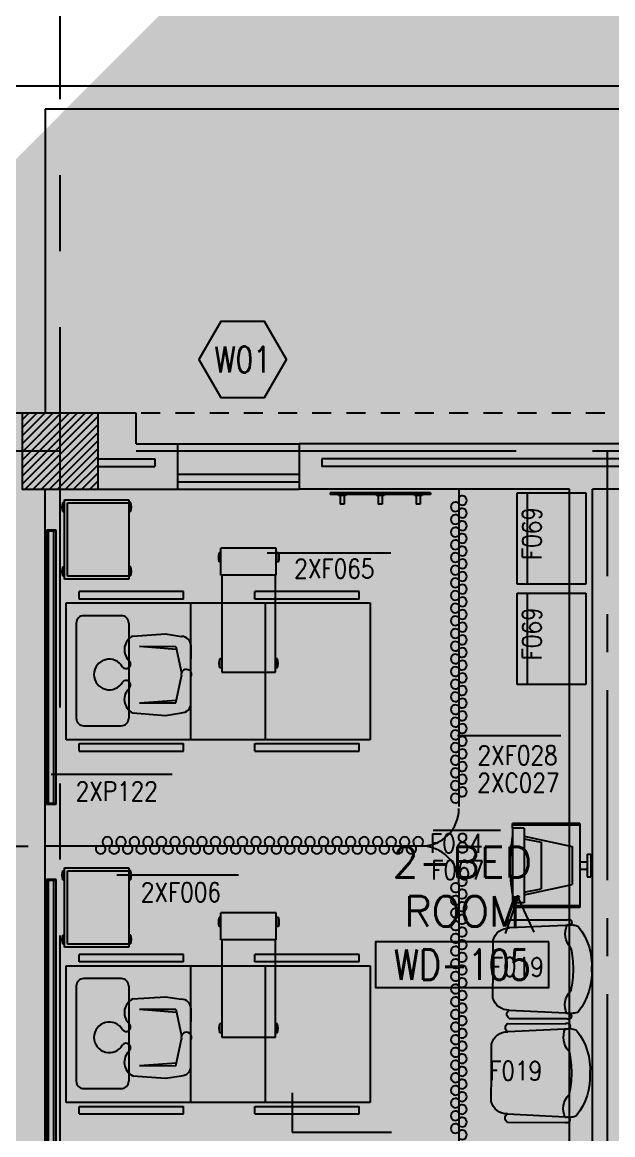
# Model space of a CAD drawing. Extents: x 88852.7 to 88945.7, y 39921.6 to 40001.1.
# Drawn here: x 88909.76 to 88913.64, y 39982.81 to 39990.12 of the extents above; entities that cross this region are included whole.
import ezdxf
from ezdxf.enums import TextEntityAlignment as Align

# ---------------------------------------------------------------- set-up
doc = ezdxf.new("R2010")
doc.units = 0
doc.header["$MEASUREMENT"] = 0
doc.header["$PDMODE"] = 34
for name, pattern in [('CENTER', [2, 1.25, -0.25, 0.25, -0.25]), ('CENTERX2', [4, 2.5, -0.5, 0.5, -0.5]), ('HIDDEN2', [0.1875, 0.125, -0.0625])]:
    doc.linetypes.add(name, pattern=pattern)
doc.layers.get('0').update_dxf_attribs({"linetype": 'CONTINUOUS'})
doc.layers.get('DEFPOINTS').update_dxf_attribs({"linetype": 'CONTINUOUS'})
for name, color, linetype in [('A-TEXT', 7, 'CONTINUOUS'), ('AX-DIM', 4, 'CONTINUOUS'), ('AXES', 11, 'CENTERX2'), ('AXES1', 11, 'CENTER'), ('COL', 2, 'CONTINUOUS'), ('HAT', 8, 'CONTINUOUS'), ('HIDDEN', 9, 'HIDDEN2'), ('INSUL', 4, 'CONTINUOUS'), ('MEDICAL', 4, 'CONTINUOUS'), ('NON-MEDICAL', 4, 'CONTINUOUS'), ('PROJ-L', 3, 'CONTINUOUS'), ('RM-BOX', 4, 'CONTINUOUS'), ('RM-NAME', 2, 'CONTINUOUS'), ('RM-NO', 2, 'CONTINUOUS'), ('WALL', 4, 'CONTINUOUS'), ('WIN', 3, 'CONTINUOUS'), ('WIN-BOX', 3, 'CONTINUOUS'), ('WIN-NO', 5, 'CONTINUOUS')]:
    doc.layers.add(name, color=color, linetype=linetype)
doc.styles.add('ROMANS', font='ROMANS.shx', dxfattribs={"width": 0.6})
doc.dimstyles.new('DIM-OUT', dxfattribs={"dimscale": 0, "dimtxt": 0.24, "dimasz": 0.08, "dimexe": 0.02, "dimexo": 0.02, "dimgap": 0.05, "dimtad": 1, "dimdec": 0, "dimlfac": 1000, "dimzin": 0, "dimdsep": 46, "dimtxsty": 'ROMANS', "dimblk1": 'ARCHTICK', "dimblk2": 'ARCHTICK', "dimsah": 1, "dimcen": 0.01, "dimdle": 0.08, "dimclrd": 4, "dimclre": 4, "dimclrt": 2, "dimadec": 0, "dimazin": 0, "dimtp": 2, "dimtm": 2, "dimtfac": 0.1142857142857143, "dimtdec": 0, "dimtix": 1, "dimtmove": 2, "dimatfit": 3, "dimldrblk": 'ARCHTICK', "dimfxl": 0, "dimtolj": 1, "dimtzin": 0, "dimarcsym": 0})

# ---------------------------------------------------------------- blocks, each defined once
blk = doc.blocks.new('WW1')
at = {"layer": 'WIN-BOX'}
blk.add_lwpolyline([(144.3375672970433, -250), (288.6751345940866, 0), (144.3375672970433, 250), (-144.3375672970433, 250), (-288.6751345940866, 0), (-144.3375672970433, -250)], close=True, dxfattribs=at)
at = {"layer": 'WIN-NO', "style": 'ROMANS', "width": 0.8}
blk.add_attdef('W00', text='', height=170, dxfattribs=at).set_placement((0, 0), align=Align.MIDDLE)
blk = doc.blocks.new('_ARCHTICK')
at = {"color": 0, "linetype": 'ByBlock', "const_width": 0.15}
blk.add_lwpolyline([(-0.5, -0.5), (0.5, 0.5)], dxfattribs=at)
blk = doc.blocks.new('*D599')
at = {"layer": 'AX-DIM', "color": 4, "lineweight": -2}
for p, q in [((88860.69025844976, 39999.72794392368), (88935.54025844975, 39999.72794392368)), ((88860.77025844976, 39995.08988482877), (88860.77025844976, 39999.74794392368)), ((88935.46025844975, 39987.56956244051), (88935.46025844975, 39999.74794392368))]:
    blk.add_line(p, q, dxfattribs=at)
at = {"layer": 'DEFPOINTS', "color": 0}
for p in [(88935.46025844975, 39999.72794392368), (88860.77025844976, 39995.06988482877), (88935.46025844975, 39987.54956244052)]:
    blk.add_point(p, dxfattribs=at)
at = {"layer": 'AX-DIM', "color": 4, "lineweight": -2, "xscale": 0.08, "yscale": 0.08, "zscale": 0.08, "rotation": 180}
blk.add_blockref('_ARCHTICK', (88860.77025844976, 39999.72794392368), dxfattribs=at)
at = {"layer": 'AX-DIM', "color": 4, "lineweight": -2, "xscale": 0.08, "yscale": 0.08, "zscale": 0.08}
blk.add_blockref('_ARCHTICK', (88935.46025844975, 39999.72794392368), dxfattribs=at)
at = {"layer": 'AX-DIM', "color": 2, "insert": (88898.11525844975, 39999.89794392368), "char_height": 0.24, "attachment_point": 5, "style": 'ROMANS'}
blk.add_mtext('\\A1;74690', dxfattribs=at)
blk = doc.blocks.new('*X568')
at = {"color": 0}
for p, q in [((227928.5557043091, 177122.9334760556), (228395.3562020651, 177589.7339738117)), ((227928.5557043091, 177175.9664846446), (228342.3231934761, 177589.7339738117)), ((227928.5557043091, 177228.9994932336), (228289.2901848871, 177589.7339738117)), ((227928.5557043091, 177282.0325018226), (228236.2571762982, 177589.7339738117)), ((227928.555704309, 177335.0655104116), (228183.2241677092, 177589.7339738117)), ((227928.555704309, 177388.0985190005), (228130.1911591201, 177589.7339738117)), ((227928.555704309, 177441.1315275895), (228077.1581505312, 177589.7339738117)), ((227928.555704309, 177494.1645361785), (228024.1251419422, 177589.7339738117)), ((227928.555704309, 177547.1975447675), (227971.0921333532, 177589.7339738117)), ((227948.3892106541, 177089.7339738117), (228428.5557043089, 177569.9004674665)), ((228001.4222192431, 177089.7339738117), (228428.5557043089, 177516.8674588775)), ((228054.4552278321, 177089.7339738117), (228428.5557043089, 177463.8344502885)), ((228107.4882364211, 177089.7339738117), (228428.5557043089, 177410.8014416995)), ((228160.5212450101, 177089.7339738117), (228428.5557043089, 177357.7684331106)), ((228213.5542535991, 177089.7339738117), (228428.5557043089, 177304.7354245216)), ((228266.5872621881, 177089.7339738117), (228428.5557043089, 177251.7024159326)), ((228319.620270777, 177089.7339738117), (228428.5557043089, 177198.6694073436)), ((228372.653279366, 177089.7339738117), (228428.5557043089, 177145.6363987546))]:
    blk.add_line(p, q, dxfattribs=at)
blk = doc.blocks.new('RM1')
at = {"layer": 'RM-BOX'}
blk.add_lwpolyline([(569.8908462408872, -200), (-569.890846240829, -200), (-569.8908462407999, -500), (569.8908462407999, -500)], close=True, dxfattribs=at)
at = {"layer": 'RM-NAME', "style": 'ROMANS'}
for tag, p in [('ROOMNAME1', (-5.820766091346741e-11, 323.8095238095266)), ('ROOMNAME2', (0, 0))]:
    blk.add_attdef(tag, text='', height=200, dxfattribs=at).set_placement(p, align=Align.MIDDLE)
at = {"layer": 'RM-NO', "style": 'ROMANS', "width": 0.8}
blk.add_attdef('ROOMNO', text='', height=200, dxfattribs=at).set_placement((0, -350), align=Align.MIDDLE)

msp = doc.modelspace()

# ---------------------------------------------------------------- linework, layer by layer
at = {"layer": 'AXES'}
for p, q in [((88910.01025844975, 39921.61526879654), (88910.01025844975, 40000.42794392369)), ((88945.01025844975, 39989.69956244052), (88876.97025844976, 39989.69956244052)), ((88945.01025844975, 39987.29956244052), (88876.966932565, 39987.29956244052))]:
    msp.add_line(p, q, dxfattribs=at)
at = {"layer": 'AXES1'}
msp.add_line((88913.61025844976, 39928.47956244052), (88913.61025844976, 39987.29956244052), dxfattribs=at)
msp.add_line((88913.61025844976, 39928.47956244052), (88913.61025844976, 39987.29956244052), dxfattribs=at)
at = {"layer": 'COL'}
msp.add_lwpolyline([(88910.26025844975, 39987.04956244052), (88910.26025844975, 39987.54956244052), (88909.76025844975, 39987.54956244052), (88909.76025844975, 39987.04956244052)], close=True, dxfattribs=at)
at = {"layer": 'HIDDEN'}
msp.add_line((88934.96828971404, 39987.54956244052), (88902.81025844974, 39987.54956244051), dxfattribs=at)
at = {"layer": 'INSUL'}
for p, q in [((88910.26025844975, 39987.24956244052), (88910.63141105004, 39987.24956244052)), ((88910.63141105004, 39987.24956244052), (88910.63141105004, 39987.19956244052)), ((88911.73141105003, 39987.24956244052), (88911.73141105003, 39987.19956244052)), ((88915.43141105007, 39987.24956244052), (88911.73141105003, 39987.24956244052)), ((88910.26025844975, 39987.19956244052), (88910.63141105004, 39987.19956244052)), ((88915.43141105007, 39987.19956244052), (88911.73141105003, 39987.19956244052))]:
    msp.add_line(p, q, dxfattribs=at)
at = {"layer": 'MEDICAL'}
for p, q in [((88912.63252183219, 39987.0433109003), (88912.63252183225, 39984.96493745981)), ((88910.02629356663, 39986.96191445675), (88910.03845573853, 39986.96191445675)), ((88910.02629356663, 39986.90285933864), (88910.02629356663, 39986.96191445675)), ((88910.03845573853, 39986.98073635229), (88910.46168408499, 39986.98073635229)), ((88910.03845573853, 39986.45908280898), (88910.03845573853, 39986.98073635229)), ((88910.0581407779, 39986.96105131292), (88910.46168408499, 39986.96105131292)), ((88910.0581407779, 39986.47876784835), (88910.0581407779, 39986.96105131292)), ((88910.46168408499, 39986.98073635229), (88910.46168408499, 39986.45908280898)), ((88910.47384625688, 39986.96191445675), (88910.46168408499, 39986.96191445675)), ((88910.47384625688, 39986.90285933864), (88910.47384625688, 39986.96191445675)), ((88910.02629356663, 39986.90285933864), (88910.03845573853, 39986.90285933864)), ((88910.47384625688, 39986.90285933864), (88910.46168408499, 39986.90285933864)), ((88909.98304713955, 39986.78008448714), (88909.91999349778, 39986.78008448714)), ((88909.91999349781, 39986.78008448714), (88909.91999349782, 39984.97972817321)), ((88909.98304713955, 39984.97972817321), (88909.98304713955, 39986.78008448714)), ((88909.98304713951, 39986.77393291234), (88909.91999349778, 39986.77393291234)), ((88909.93152770057, 39986.77393291234), (88909.93152770058, 39984.98587974801)), ((88909.9684371494, 39984.98587974801), (88909.9684371494, 39986.77393291234)), ((88911.06741674818, 39986.63213947784), (88911.05547433192, 39986.63213947784)), ((88911.05547433192, 39986.57308435973), (88911.05547433192, 39986.63213947784)), ((88911.06741674818, 39986.48599639381), (88911.06741674818, 39986.66316174814)), ((88911.43158997652, 39986.66316174814), (88911.06741674818, 39986.66316174814)), ((88911.43158997652, 39986.48599639381), (88911.43158997652, 39986.66316174814)), ((88911.44581389987, 39986.63213947784), (88911.43158997652, 39986.63213947784)), ((88911.44581389987, 39986.57308435973), (88911.44581389987, 39986.63213947784)), ((88911.06741674818, 39986.57308435973), (88911.05547433192, 39986.57308435973)), ((88911.44581389987, 39986.57308435973), (88911.43158997652, 39986.57308435973)), ((88910.02629356663, 39986.53919105767), (88910.03845573853, 39986.53919105767)), ((88910.02629356663, 39986.48013593956), (88910.02629356663, 39986.53919105767)), ((88910.47384625688, 39986.53919105767), (88910.46168408499, 39986.53919105767)), ((88910.47384625688, 39986.48013593956), (88910.47384625688, 39986.53919105767)), ((88911.43158997652, 39986.48599639381), (88911.06741674818, 39986.48599639381)), ((88911.07356832297, 39986.48599639381), (88911.07356832297, 39985.84623261428)), ((88911.42543840171, 39985.84623261428), (88911.42543840171, 39986.48599639381)), ((88910.02629356663, 39986.48013593956), (88910.03845573853, 39986.48013593956)), ((88910.46168408499, 39986.45908280898), (88910.03845573853, 39986.45908280898)), ((88910.46168408499, 39986.47876784835), (88910.0581407779, 39986.47876784835)), ((88910.47384625688, 39986.48013593956), (88910.46168408499, 39986.48013593956)), ((88910.13423706449, 39986.32756957607), (88910.13423706449, 39986.3767821745)), ((88910.81998685085, 39986.3767821745), (88910.13423706449, 39986.3767821745)), ((88910.81998685085, 39986.32756957607), (88910.81998685085, 39986.3767821745)), ((88911.29004737455, 39986.32756957607), (88911.29004737455, 39986.3767821745)), ((88911.97579716092, 39986.3767821745), (88911.29004737455, 39986.3767821745)), ((88911.97579716092, 39986.32756957607), (88911.97579716092, 39986.3767821745)), ((88910.04825494463, 39985.40256957607), (88910.04825494463, 39986.30256957607)), ((88910.04825494463, 39986.30256957607), (88912.04825494463, 39986.30256957607)), ((88910.81998685085, 39986.32756957607), (88910.13423706449, 39986.32756957607)), ((88910.86867184428, 39985.40256957607), (88910.86867184428, 39986.30256957607)), ((88911.97579716092, 39986.32756957607), (88911.29004737455, 39986.32756957607)), ((88911.36079782853, 39985.40256957607), (88911.36079782853, 39986.30256957607)), ((88912.04825494463, 39986.30256957607), (88912.04825494463, 39985.40256957607)), ((88910.41179568107, 39986.21863671194), (88910.16438205486, 39986.21863671194)), ((88910.11516945643, 39986.16942411351), (88910.11516945643, 39985.54409347645)), ((88910.46100827948, 39986.16942411351), (88910.46100827948, 39985.54409347645)), ((88911.07356832297, 39985.93409594251), (88911.05920630405, 39985.93409594251)), ((88911.05920630405, 39985.8750408244), (88911.05920630405, 39985.93409594251)), ((88911.43834995561, 39985.93409594251), (88911.42543840171, 39985.93409594251)), ((88911.43834995561, 39985.8750408244), (88911.43834995561, 39985.93409594251)), ((88911.07356832297, 39985.8750408244), (88911.05920630405, 39985.8750408244)), ((88911.07356832297, 39985.84623261428), (88911.42543840171, 39985.84623261428)), ((88911.43834995561, 39985.8750408244), (88911.42543840171, 39985.8750408244)), ((88910.16438205486, 39985.49488087802), (88910.41179568107, 39985.49488087802)), ((88912.04825494463, 39985.40256957607), (88910.04825494463, 39985.40256957607)), ((88910.13423706449, 39985.37756957607), (88910.81998685085, 39985.37756957607)), ((88910.13423706449, 39985.32835697765), (88910.13423706449, 39985.37756957607)), ((88910.13423706449, 39985.32835697765), (88910.81998685085, 39985.32835697765)), ((88910.81998685085, 39985.32835697765), (88910.81998685085, 39985.37756957607)), ((88911.29004737455, 39985.37756957607), (88911.97579716092, 39985.37756957607)), ((88911.29004737455, 39985.32835697765), (88911.29004737455, 39985.37756957607)), ((88911.29004737455, 39985.32835697765), (88911.97579716092, 39985.32835697765)), ((88911.97579716092, 39985.32835697765), (88911.97579716092, 39985.37756957607)), ((88909.91999349782, 39984.98587974801), (88909.98304713955, 39984.98587974801)), ((88909.91999349782, 39984.97972817321), (88909.98304713955, 39984.97972817321)), ((88912.98455768751, 39984.8219835814), (88912.98455768751, 39984.85151114046)), ((88913.42747107333, 39984.85151114046), (88912.98455768751, 39984.85151114046)), ((88913.42747107333, 39984.84166862077), (88912.98455768751, 39984.84166862077)), ((88913.06189177075, 39984.8219835814), (88912.98455768751, 39984.8219835814)), ((88912.98455768751, 39984.8219835814), (88912.98455768751, 39984.32985759715)), ((88913.06189177075, 39984.8219835814), (88913.06189177075, 39984.32985759715)), ((88913.42747107333, 39984.85151114046), (88913.42747107333, 39984.3003300381)), ((88913.06189177075, 39984.76928253016), (88913.37825847491, 39984.70069173666)), ((88913.06189177075, 39984.75060570099), (88913.17441954119, 39984.72864848467)), ((88913.17441954119, 39984.72864848467), (88913.17441954119, 39984.42319269388)), ((88907.60078036936, 39984.70382285638), (88909.79950818952, 39984.70382285638)), ((88912.38645884012, 39984.70357943534), (88909.91335194766, 39984.70357943534)), ((88913.37825847491, 39984.70069173666), (88913.37825847491, 39984.45114944189)), ((88913.42747107333, 39984.60052688849), (88913.47668367176, 39984.60052688849)), ((88913.47668367176, 39984.64973948691), (88913.47668367176, 39984.50210169164)), ((88913.47668367176, 39984.64973948691), (88913.50113185291, 39984.64973948691)), ((88913.50113185291, 39984.64973948691), (88913.50113185291, 39984.50210169164)), ((88910.02629356663, 39984.48243387739), (88910.02629356663, 39984.5414889955)), ((88910.02629356663, 39984.5414889955), (88910.03845573853, 39984.5414889955)), ((88910.03845573853, 39984.03865734774), (88910.03845573853, 39984.56031089104)), ((88910.03845573853, 39984.56031089104), (88910.46168408499, 39984.56031089104)), ((88910.0581407779, 39984.05834238711), (88910.0581407779, 39984.54062585167)), ((88910.0581407779, 39984.54062585167), (88910.46168408499, 39984.54062585167)), ((88910.46168408499, 39984.56031089104), (88910.46168408499, 39984.03865734774)), ((88910.47384625688, 39984.5414889955), (88910.46168408499, 39984.5414889955)), ((88910.47384625688, 39984.48243387739), (88910.47384625688, 39984.5414889955)), ((88913.42747107333, 39984.55131429006), (88913.47668367176, 39984.55131429006)), ((88909.91999349781, 39984.48287619848), (88909.91999349782, 39982.68251988455)), ((88909.98304713955, 39984.48287619848), (88909.91999349778, 39984.48287619848)), ((88909.98304713951, 39984.47672462367), (88909.91999349778, 39984.47672462367)), ((88909.93152770057, 39984.47672462367), (88909.93152770058, 39982.68867145935)), ((88909.9684371494, 39982.68867145935), (88909.9684371494, 39984.47672462367)), ((88909.98304713955, 39982.68251988455), (88909.98304713955, 39984.48287619848)), ((88910.02629356663, 39984.48243387739), (88910.03845573853, 39984.48243387739)), ((88910.47384625688, 39984.48243387739), (88910.46168408499, 39984.48243387739)), ((88912.63252183219, 39984.45752199457), (88912.63252183225, 39982.58961647132)), ((88913.06189177075, 39984.38255864839), (88913.37825847491, 39984.45114944189)), ((88913.47668367176, 39984.50210169164), (88913.50113185291, 39984.50210169164)), ((88913.0208046132, 39984.36638639661), (88912.9359960479, 39984.12959076131)), ((88913.0208046132, 39984.36638639661), (88913.12559123263, 39984.13772850797)), ((88913.06189177075, 39984.40123547756), (88913.17441954119, 39984.42319269388)), ((88913.06189177075, 39984.32985759715), (88912.98455768751, 39984.32985759715)), ((88912.98455768751, 39984.32985759715), (88912.98455768751, 39984.3003300381)), ((88913.42747107333, 39984.31017255778), (88912.98455768751, 39984.31017255778)), ((88913.42747107333, 39984.3003300381), (88912.98455768751, 39984.3003300381)), ((88911.06741674818, 39984.23332542284), (88911.05547433192, 39984.23332542284)), ((88911.05547433192, 39984.17427030474), (88911.05547433192, 39984.23332542284)), ((88911.06741674818, 39984.08718233882), (88911.06741674818, 39984.26434769315)), ((88911.43158997652, 39984.26434769315), (88911.06741674818, 39984.26434769315)), ((88911.43158997652, 39984.08718233882), (88911.43158997652, 39984.26434769315)), ((88911.44581389987, 39984.23332542284), (88911.43158997652, 39984.23332542284)), ((88911.44581389987, 39984.17427030474), (88911.44581389987, 39984.23332542284)), ((88911.06741674818, 39984.17427030474), (88911.05547433192, 39984.17427030474)), ((88911.44581389987, 39984.17427030474), (88911.43158997652, 39984.17427030474)), ((88910.02629356663, 39984.11876559642), (88910.03845573853, 39984.11876559642)), ((88910.02629356663, 39984.05971047832), (88910.02629356663, 39984.11876559642)), ((88910.47384625688, 39984.11876559642), (88910.46168408499, 39984.11876559642)), ((88910.47384625688, 39984.05971047832), (88910.47384625688, 39984.11876559642)), ((88911.43158997652, 39984.08718233882), (88911.06741674818, 39984.08718233882)), ((88911.07356832297, 39984.08718233882), (88911.07356832297, 39983.44741855928)), ((88911.42543840171, 39983.44741855928), (88911.42543840171, 39984.08718233882)), ((88910.02629356663, 39984.05971047832), (88910.03845573853, 39984.05971047832)), ((88910.46168408499, 39984.03865734774), (88910.03845573853, 39984.03865734774)), ((88910.46168408499, 39984.05834238711), (88910.0581407779, 39984.05834238711)), ((88910.47384625688, 39984.05971047832), (88910.46168408499, 39984.05971047832)), ((88910.13423706449, 39983.94145274766), (88910.13423706449, 39983.99066534609)), ((88910.81998685085, 39983.99066534609), (88910.13423706449, 39983.99066534609)), ((88910.81998685085, 39983.94145274766), (88910.13423706449, 39983.94145274766)), ((88910.81998685085, 39983.94145274766), (88910.81998685085, 39983.99066534609)), ((88911.29004737455, 39983.94145274766), (88911.29004737455, 39983.99066534609)), ((88911.97579716092, 39983.99066534609), (88911.29004737455, 39983.99066534609)), ((88911.97579716092, 39983.94145274766), (88911.29004737455, 39983.94145274766)), ((88911.97579716092, 39983.94145274766), (88911.97579716092, 39983.99066534609)), ((88910.04825494463, 39983.01645274766), (88910.04825494463, 39983.91645274766)), ((88910.04825494463, 39983.91645274766), (88912.04825494463, 39983.91645274766)), ((88910.86867184428, 39983.01645274766), (88910.86867184428, 39983.91645274766)), ((88911.36079782853, 39983.01645274766), (88911.36079782853, 39983.91645274766)), ((88912.04825494463, 39983.91645274766), (88912.04825494463, 39983.01645274766)), ((88910.11516945643, 39983.7833072851), (88910.11516945643, 39983.15797664804)), ((88910.41179568107, 39983.83251988352), (88910.16438205486, 39983.83251988352)), ((88910.46100827948, 39983.7833072851), (88910.46100827948, 39983.15797664804)), ((88911.07356832297, 39983.53528188751), (88911.05920630405, 39983.53528188751)), ((88911.05920630405, 39983.4762267694), (88911.05920630405, 39983.53528188751)), ((88911.43834995561, 39983.53528188751), (88911.42543840171, 39983.53528188751)), ((88911.43834995561, 39983.4762267694), (88911.43834995561, 39983.53528188751)), ((88911.07356832297, 39983.4762267694), (88911.05920630405, 39983.4762267694)), ((88911.07356832297, 39983.44741855928), (88911.42543840171, 39983.44741855928)), ((88911.43834995561, 39983.4762267694), (88911.42543840171, 39983.4762267694)), ((88910.16438205486, 39983.10876404961), (88910.41179568107, 39983.10876404961)), ((88912.04825494463, 39983.01645274766), (88910.04825494463, 39983.01645274766)), ((88910.13423706449, 39982.99145274766), (88910.81998685085, 39982.99145274766)), ((88910.13423706449, 39982.94224014923), (88910.13423706449, 39982.99145274766)), ((88910.81998685085, 39982.94224014923), (88910.81998685085, 39982.99145274766)), ((88911.29004737455, 39982.99145274766), (88911.97579716092, 39982.99145274766)), ((88911.29004737455, 39982.94224014923), (88911.29004737455, 39982.99145274766)), ((88911.97579716092, 39982.94224014923), (88911.97579716092, 39982.99145274766)), ((88910.13423706449, 39982.94224014923), (88910.81998685085, 39982.94224014923)), ((88911.29004737455, 39982.94224014923), (88911.97579716092, 39982.94224014923))]:
    msp.add_line(p, q, dxfattribs=at)
at = {"layer": 'MEDICAL', "const_width": 0.0007381889763779523}
for points in [[(88912.9359960479, 39984.15215586164, 1), (88912.9359960479, 39984.15141767266, 1)], [(88913.12559123263, 39984.16066270279, 1), (88913.12559123263, 39984.15992451381, 1)]]:
    msp.add_lwpolyline(points, format="xyb", close=True, dxfattribs=at)
at = {"layer": 'MEDICAL'}
for radius in [0.008681158060852562, 0.005325391936819217]:
    msp.add_circle((88913.02038073266, 39984.36683412192), radius, dxfattribs=at)
at = {"layer": 'MEDICAL', "color": 15}
for centre, radius, start, end in [((88912.65367507502, 39986.97619306469), 0.03022016358403887, 223.5683623555836, 136.4316376444164), ((88912.6098828821, 39986.93453640872), 0.0302201635840382, 43.56836235558358, 316.4316376444165), ((88912.65367507502, 39986.89287975273), 0.03022016358403955, 223.5683623555836, 136.4316376444164), ((88912.6098828821, 39986.85122309676), 0.0302201635840382, 43.56836235558358, 316.4316376444165), ((88912.6098828821, 39986.76790978481), 0.0302201635840382, 43.56836235558358, 316.4316376444165), ((88912.65367507502, 39986.80956644078), 0.03022016358403887, 223.5683623555836, 136.4316376444164), ((88912.6098828821, 39986.68459647286), 0.0302201635840382, 43.56836235558358, 316.4316376444165), ((88912.65367507502, 39986.72625312883), 0.03022016358403887, 223.5683623555836, 136.4316376444164), ((88912.6098828821, 39986.6012831609), 0.0302201635840382, 43.56836235558358, 316.4316376444165), ((88912.65367507502, 39986.64293981688), 0.03022016358403955, 223.5683623555836, 136.4316376444164), ((88912.65367507502, 39986.55962650493), 0.03022016358403887, 223.5683623555836, 136.4316376444164), ((88912.6098828821, 39986.51796984895), 0.0302201635840382, 43.56836235558358, 316.4316376444165), ((88912.65367507502, 39986.47631319298), 0.03022016358403887, 223.5683623555836, 136.4316376444164), ((88912.6098828821, 39986.434656537), 0.0302201635840382, 43.56836235558358, 316.4316376444165), ((88912.65367507502, 39986.39299988103), 0.03022016358403955, 223.5683623555836, 136.4316376444164), ((88912.6098828821, 39986.35134322505), 0.0302201635840382, 43.56836235558358, 316.4316376444165), ((88912.65367507502, 39986.30968656907), 0.03022016358403887, 223.5683623555836, 136.4316376444164), ((88912.6098828821, 39986.26802991309), 0.0302201635840382, 43.56836235558358, 316.4316376444165), ((88912.6098828821, 39986.18471660114), 0.0302201635840382, 43.56836235558358, 316.4316376444165), ((88912.65367507502, 39986.22637325712), 0.03022016358403887, 223.5683623555836, 136.4316376444164), ((88912.6098828821, 39986.10140328918), 0.0302201635840382, 43.56836235558358, 316.4316376444165), ((88912.65367507502, 39986.14305994516), 0.03022016358403955, 223.5683623555836, 136.4316376444164), ((88912.6098828821, 39986.01808997723), 0.0302201635840382, 43.56836235558358, 316.4316376444165), ((88912.65367507502, 39986.05974663321), 0.03022016358403887, 223.5683623555836, 136.4316376444164), ((88912.65367507502, 39985.97643332126), 0.03022016358403887, 223.5683623555836, 136.4316376444164), ((88912.6098828821, 39985.93477666529), 0.0302201635840382, 43.56836235558358, 316.4316376444165), ((88912.65367507502, 39985.89312000931), 0.03022016358403955, 223.5683623555836, 136.4316376444164), ((88912.6098828821, 39985.85146335333), 0.0302201635840382, 43.56836235558358, 316.4316376444165), ((88912.65367507502, 39985.80980669735), 0.03022016358403887, 223.5683623555836, 136.4316376444164), ((88912.6098828821, 39985.76815004138), 0.0302201635840382, 43.56836235558358, 316.4316376444165), ((88912.65367507502, 39985.7264933854), 0.03022016358403887, 223.5683623555836, 136.4316376444164), ((88912.6098828821, 39985.68483672943), 0.0302201635840382, 43.56836235558358, 316.4316376444165), ((88912.6098828821, 39985.60152341747), 0.0302201635840382, 43.56836235558358, 316.4316376444165), ((88912.65367507502, 39985.64318007344), 0.03022016358403955, 223.5683623555836, 136.4316376444164), ((88912.6098828821, 39985.51821010552), 0.03022016358403752, 43.56836235558358, 316.4316376444165), ((88912.65367507502, 39985.55986676149), 0.03022016358403887, 223.5683623555836, 136.4316376444164), ((88912.6098828821, 39985.43489679357), 0.03022016358403887, 43.56836235558358, 316.4316376444165), ((88912.65367507502, 39985.47655344954), 0.03022016358403887, 223.5683623555836, 136.4316376444164), ((88912.65367507502, 39985.39324013759), 0.03022016358404023, 223.5683623555836, 136.4316376444164), ((88912.6098828821, 39985.35158348161), 0.0302201635840361, 43.56836235558358, 316.4316376444165), ((88912.65367507502, 39985.30992682564), 0.03022016358403887, 223.5683623555836, 136.4316376444164), ((88912.6098828821, 39985.26827016966), 0.03022016358403752, 43.56836235558358, 316.4316376444165), ((88912.65367507502, 39985.22661351369), 0.03022016358403887, 223.5683623555836, 136.4316376444164), ((88912.6098828821, 39985.18495685771), 0.03022016358403887, 43.56836235558358, 316.4316376444165), ((88912.65367507502, 39985.14330020174), 0.03022016358404023, 223.5683623555836, 136.4316376444164), ((88912.6098828821, 39985.10164354576), 0.0302201635840361, 43.56836235558358, 316.4316376444165), ((88912.6098828821, 39985.0183302338), 0.03022016358403752, 43.56836235558358, 316.4316376444165), ((88912.65367507502, 39985.05998688978), 0.03022016358403887, 223.5683623555836, 136.4316376444164), ((88910.32048326143, 39984.73148775283), 0.03223484115630741, 313.5683623532261, 226.431637646774), ((88910.40935079419, 39984.73148775283), 0.03223484115630741, 313.5683623532261, 226.431637646774), ((88910.49821832693, 39984.73148775283), 0.03223484115630741, 313.5683623532261, 226.431637646774), ((88910.58708585968, 39984.73148775283), 0.03223484115630741, 313.5683623532261, 226.431637646774), ((88910.67595339243, 39984.73148775283), 0.03223484115630741, 313.5683623532261, 226.431637646774), ((88910.76482092518, 39984.73148775283), 0.03223484115630741, 313.5683623532261, 226.431637646774), ((88910.85368845794, 39984.73148775283), 0.03223484115630741, 313.5683623532261, 226.431637646774), ((88910.94255599068, 39984.73148775283), 0.03223484115630741, 313.5683623532261, 226.431637646774), ((88911.03142352343, 39984.73148775283), 0.03223484115630741, 313.5683623532261, 226.431637646774), ((88911.12029105618, 39984.73148775283), 0.03223484115630741, 313.5683623532261, 226.431637646774), ((88911.20915858893, 39984.73148775283), 0.03223484115630741, 313.5683623532261, 226.431637646774), ((88911.29802612167, 39984.73148775283), 0.03223484115630741, 313.5683623532261, 226.431637646774), ((88911.38689365443, 39984.73148775283), 0.03223484115630741, 313.5683623532261, 226.431637646774), ((88911.47576118718, 39984.73148775283), 0.03223484115630741, 313.5683623532261, 226.431637646774), ((88911.56462871993, 39984.73148775283), 0.03223484115630741, 313.5683623532261, 226.431637646774), ((88911.65349625268, 39984.73148775283), 0.03223484115630741, 313.5683623532261, 226.431637646774), ((88911.74236378542, 39984.73148775283), 0.03223484115630741, 313.5683623532261, 226.431637646774), ((88911.83123131818, 39984.73148775283), 0.03223484115630669, 313.5683623532261, 226.431637646774), ((88911.92009885093, 39984.73148775283), 0.03223484115630813, 313.5683623532261, 226.431637646774), ((88912.00896638367, 39984.73148775283), 0.03223484115630516, 313.5683623532261, 226.431637646774), ((88912.09783391643, 39984.73148775283), 0.03223484115630669, 313.5683623532261, 226.431637646774), ((88912.18670144917, 39984.73148775283), 0.03223484115630813, 313.5683623532261, 226.431637646774), ((88912.27556898193, 39984.73148775283), 0.03223484115630516, 313.5683623532261, 226.431637646774), ((88912.36443651468, 39984.73148775283), 0.03223484115630669, 313.5683623532261, 226.431637646774), ((88910.27604949506, 39984.68477608037), 0.03223484115630813, 133.568362353226, 46.43163764677395), ((88910.36491702781, 39984.68477608037), 0.03223484115630885, 133.568362353226, 46.43163764677395), ((88910.45378456055, 39984.68477608037), 0.03223484115630813, 133.568362353226, 46.43163764677395), ((88910.54265209331, 39984.68477608037), 0.03223484115630813, 133.568362353226, 46.43163764677395), ((88910.63151962605, 39984.68477608037), 0.03223484115630885, 133.568362353226, 46.43163764677395), ((88910.72038715881, 39984.68477608037), 0.03223484115630813, 133.568362353226, 46.43163764677395), ((88910.80925469156, 39984.68477608037), 0.03223484115630813, 133.568362353226, 46.43163764677395), ((88910.8981222243, 39984.68477608037), 0.03223484115630885, 133.568362353226, 46.43163764677395), ((88910.98698975706, 39984.68477608037), 0.03223484115630813, 133.568362353226, 46.43163764677395), ((88911.0758572898, 39984.68477608037), 0.03223484115630813, 133.568362353226, 46.43163764677395), ((88911.16472482255, 39984.68477608037), 0.03223484115630885, 133.568362353226, 46.43163764677395), ((88911.25359235531, 39984.68477608037), 0.03223484115630813, 133.568362353226, 46.43163764677395), ((88911.34245988805, 39984.68477608037), 0.03223484115630813, 133.568362353226, 46.43163764677395), ((88911.43132742081, 39984.68477608037), 0.03223484115630885, 133.568362353226, 46.43163764677395), ((88911.52019495355, 39984.68477608037), 0.03223484115630813, 133.568362353226, 46.43163764677395), ((88911.6090624863, 39984.68477608037), 0.03223484115630813, 133.568362353226, 46.43163764677395), ((88911.69793001906, 39984.68477608037), 0.03223484115630885, 133.568362353226, 46.43163764677395), ((88911.7867975518, 39984.68477608037), 0.03223484115630813, 133.568362353226, 46.43163764677395), ((88911.87566508455, 39984.68477608037), 0.03223484115630813, 133.568362353226, 46.43163764677395), ((88911.9645326173, 39984.68477608037), 0.03223484115630958, 133.568362353226, 46.43163764677395), ((88912.05340015005, 39984.68477608037), 0.03223484115630813, 133.568362353226, 46.43163764677395), ((88912.1422676828, 39984.68477608037), 0.03223484115630813, 133.568362353226, 46.43163764677395), ((88912.23113521555, 39984.68477608037), 0.03223484115630958, 133.568362353226, 46.43163764677395), ((88912.3200027483, 39984.68477608037), 0.03223484115630813, 133.568362353226, 46.43163764677395), ((88912.6098828821, 39984.42985646468), 0.0302201635840382, 43.56836235558358, 316.4316376444165), ((88912.65367507502, 39984.47151312065), 0.03022016358403887, 223.5683623555836, 136.4316376444164), ((88912.6098828821, 39984.34654315273), 0.0302201635840382, 43.56836235558358, 316.4316376444165), ((88912.65367507502, 39984.3881998087), 0.03022016358403955, 223.5683623555836, 136.4316376444164), ((88912.6098828821, 39984.26322984078), 0.0302201635840382, 43.56836235558358, 316.4316376444165), ((88912.65367507502, 39984.30488649675), 0.03022016358403887, 223.5683623555836, 136.4316376444164), ((88912.65367507502, 39984.2215731848), 0.03022016358403887, 223.5683623555836, 136.4316376444164), ((88912.6098828821, 39984.17991652882), 0.0302201635840382, 43.56836235558358, 316.4316376444165), ((88912.65367507502, 39984.13825987285), 0.03022016358403955, 223.5683623555836, 136.4316376444164), ((88912.6098828821, 39984.09660321687), 0.0302201635840382, 43.56836235558358, 316.4316376444165), ((88912.65367507502, 39984.0549465609), 0.03022016358403887, 223.5683623555836, 136.4316376444164), ((88912.6098828821, 39984.01328990492), 0.0302201635840382, 43.56836235558358, 316.4316376444165), ((88912.65367507502, 39983.97163324895), 0.03022016358403887, 223.5683623555836, 136.4316376444164), ((88912.6098828821, 39983.92997659296), 0.0302201635840382, 43.56836235558358, 316.4316376444165), ((88912.6098828821, 39983.84666328101), 0.0302201635840382, 43.56836235558358, 316.4316376444165), ((88912.65367507502, 39983.88831993699), 0.03022016358403955, 223.5683623555836, 136.4316376444164), ((88912.6098828821, 39983.76334996906), 0.0302201635840382, 43.56836235558358, 316.4316376444165), ((88912.65367507502, 39983.80500662504), 0.03022016358403887, 223.5683623555836, 136.4316376444164), ((88912.6098828821, 39983.6800366571), 0.0302201635840382, 43.56836235558358, 316.4316376444165), ((88912.65367507502, 39983.72169331308), 0.03022016358403887, 223.5683623555836, 136.4316376444164), ((88912.65367507502, 39983.63838000113), 0.03022016358403955, 223.5683623555836, 136.4316376444164), ((88912.6098828821, 39983.59672334515), 0.0302201635840382, 43.56836235558358, 316.4316376444165), ((88912.65367507502, 39983.55506668918), 0.03022016358403887, 223.5683623555836, 136.4316376444164), ((88912.6098828821, 39983.5134100332), 0.0302201635840382, 43.56836235558358, 316.4316376444165), ((88912.65367507502, 39983.47175337723), 0.03022016358403887, 223.5683623555836, 136.4316376444164), ((88912.6098828821, 39983.43009672125), 0.0302201635840382, 43.56836235558358, 316.4316376444165), ((88912.65367507502, 39983.38844006528), 0.03022016358403955, 223.5683623555836, 136.4316376444164), ((88912.6098828821, 39983.3467834093), 0.0302201635840382, 43.56836235558358, 316.4316376444165), ((88912.6098828821, 39983.26347009734), 0.0302201635840382, 43.56836235558358, 316.4316376444165), ((88912.65367507502, 39983.30512675332), 0.03022016358403887, 223.5683623555836, 136.4316376444164), ((88912.6098828821, 39983.18015678539), 0.0302201635840382, 43.56836235558358, 316.4316376444165), ((88912.65367507502, 39983.22181344136), 0.03022016358403887, 223.5683623555836, 136.4316376444164), ((88912.6098828821, 39983.09684347344), 0.0302201635840382, 43.56836235558358, 316.4316376444165), ((88912.65367507502, 39983.13850012941), 0.03022016358403955, 223.5683623555836, 136.4316376444164), ((88912.65367507502, 39983.05518681746), 0.03022016358403887, 223.5683623555836, 136.4316376444164), ((88912.6098828821, 39983.01353016149), 0.03022016358403752, 43.56836235558358, 316.4316376444165), ((88912.65367507502, 39982.97187350551), 0.03022016358403887, 223.5683623555836, 136.4316376444164), ((88912.6098828821, 39982.93021684953), 0.03022016358403887, 43.56836235558358, 316.4316376444165), ((88912.65367507502, 39982.88856019355), 0.03022016358404023, 223.5683623555836, 136.4316376444164), ((88912.6098828821, 39982.84690353758), 0.0302201635840361, 43.56836235558358, 316.4316376444165), ((88912.65367507502, 39982.80524688161), 0.03022016358403887, 223.5683623555836, 136.4316376444164)]:
    msp.add_arc(centre, radius, start, end, dxfattribs=at)
at = {"layer": 'MEDICAL'}
for centre, radius, start, end in [((88910.11241561387, 39986.93238689769), 0.09104330708663272, 161.0753555838248, 198.9246444161752), ((88910.38772420964, 39986.93238689769), 0.09104330708663272, 341.0753555838248, 18.92464441617519), ((88911.14159637917, 39986.60261191879), 0.09104330708660129, 161.0753555838248, 198.9246444161752), ((88911.35969185263, 39986.60261191879), 0.09104330708663272, 341.0753555838248, 18.92464441617519), ((88910.11241561387, 39986.50966349862), 0.09104330708663272, 161.0753555838248, 198.9246444161752), ((88910.38772420964, 39986.50966349862), 0.09104330708663272, 341.0753555838248, 18.92464441617519), ((88910.16438205486, 39986.16942411351), 0.04921259842519683, 89.99999999999999, 180), ((88910.41179568107, 39986.16942411351), 0.04921259842519683, 7.016477563892661e-15, 89.99999999999999), ((88911.1453283513, 39985.90456838346), 0.09104330708660129, 161.0753555838248, 198.9246444161752), ((88911.35222790837, 39985.90456838346), 0.09104330708663272, 341.0753555838248, 18.92464441617519), ((88910.16438205486, 39985.54409347645), 0.04921259842519683, 180, 270), ((88910.41179568107, 39985.54409347645), 0.04921259842519683, 270, 7.016477563892661e-15), ((88912.38645884012, 39984.94964242747), 0.2460629921259841, 270, 7.016477563892661e-15), ((88914.1544984022, 39984.57592058928), 1.185812007059398, 170.6152773514427, 189.3847226485573), ((88912.38645884012, 39984.45751644322), 0.2460629921259841, 7.016477563892661e-15, 89.99999999999999), ((88910.11241561387, 39984.51196143644), 0.09104330708663272, 161.0753555838248, 198.9246444161752), ((88910.38772420964, 39984.51196143644), 0.09104330708663272, 341.0753555838248, 18.92464441617519), ((88911.14159637917, 39984.2037978638), 0.09104330708660129, 161.0753555838248, 198.9246444161752), ((88911.35969185263, 39984.2037978638), 0.09104330708663272, 341.0753555838248, 18.92464441617519), ((88910.11241561387, 39984.08923803737), 0.09104330708663272, 161.0753555838248, 198.9246444161752), ((88910.38772420964, 39984.08923803737), 0.09104330708663272, 341.0753555838248, 18.92464441617519), ((88910.16438205486, 39983.7833072851), 0.04921259842519683, 89.99999999999999, 180), ((88910.41179568107, 39983.7833072851), 0.04921259842519683, 7.016477563892661e-15, 89.99999999999999), ((88911.1453283513, 39983.50575432846), 0.09104330708660129, 161.0753555838248, 198.9246444161752), ((88911.35222790837, 39983.50575432846), 0.09104330708663272, 341.0753555838248, 18.92464441617519), ((88910.16438205486, 39983.15797664804), 0.04921259842519683, 180, 270), ((88910.41179568107, 39983.15797664804), 0.04921259842519683, 270, 7.016477563892661e-15)]:
    msp.add_arc(centre, radius, start, end, dxfattribs=at)
at = {"layer": 'NON-MEDICAL'}
for p, q in [((88912.44502820328, 39987.02716629032), (88911.78462820328, 39987.02716629032)), ((88911.78462820328, 39987.02716629032), (88911.78462820328, 39987.01446629032)), ((88912.44502820328, 39987.01446629032), (88911.78462820328, 39987.01446629032)), ((88911.83982820327, 39987.01446629032), (88911.83982820327, 39987.00946629032)), ((88911.88982820328, 39987.00946629032), (88911.83982820327, 39987.00946629032)), ((88911.85212820327, 39987.00946629032), (88911.85212820327, 39986.95096629032)), ((88911.87752820327, 39987.00946629032), (88911.87752820327, 39986.95096629032)), ((88911.88982820328, 39987.01446629032), (88911.88982820328, 39987.00946629032)), ((88912.08982820327, 39987.01446629032), (88912.08982820327, 39987.00946629032)), ((88912.13982820328, 39987.00946629032), (88912.08982820327, 39987.00946629032)), ((88912.10212820327, 39987.00946629032), (88912.10212820327, 39986.95096629032)), ((88912.12752820327, 39987.00946629032), (88912.12752820327, 39986.95096629032)), ((88912.13982820328, 39987.01446629032), (88912.13982820328, 39987.00946629032)), ((88912.33982820327, 39987.01446629032), (88912.33982820327, 39987.00946629032)), ((88912.38982820328, 39987.00946629032), (88912.33982820327, 39987.00946629032)), ((88912.35212820327, 39987.00946629032), (88912.35212820327, 39986.95096629032)), ((88912.37752820327, 39987.00946629032), (88912.37752820327, 39986.95096629032)), ((88912.38982820328, 39987.01446629032), (88912.38982820328, 39987.00946629032)), ((88912.44502820328, 39987.02716629032), (88912.44502820328, 39987.01446629032)), ((88913.01684055405, 39986.42679819174), (88913.01684055405, 39987.02679819174)), ((88913.01684055405, 39987.02679819174), (88913.46684055404, 39987.02679819174)), ((88913.0839882188, 39986.42679819174), (88913.0839882188, 39987.02679819174)), ((88913.46684055404, 39987.02679819174), (88913.46684055404, 39986.42679819174)), ((88911.87752820327, 39986.95096629032), (88911.85212820327, 39986.95096629032)), ((88912.12752820327, 39986.95096629032), (88912.10212820327, 39986.95096629032)), ((88912.37752820327, 39986.95096629032), (88912.35212820327, 39986.95096629032)), ((88913.46684055404, 39986.42679819174), (88913.01684055405, 39986.42679819174)), ((88913.01684055405, 39985.76689169216), (88913.01684055405, 39986.36689169216)), ((88913.01684055405, 39986.36689169216), (88913.46684055404, 39986.36689169216)), ((88913.0839882188, 39985.76689169216), (88913.0839882188, 39986.36689169216)), ((88913.46684055404, 39986.36689169216), (88913.46684055404, 39985.76689169216)), ((88910.48728595838, 39986.08440430007), (88910.70297179432, 39986.09940389271)), ((88910.70297179432, 39986.09940389271), (88910.80767656071, 39986.08259799037)), ((88910.53121058636, 39986.01716965177), (88910.77103247198, 39986.01688626136)), ((88910.53121058636, 39986.01716965177), (88910.77486094867, 39985.99856670528)), ((88910.77103247198, 39986.01688626136), (88910.80741887508, 39985.84277451767)), ((88910.87025121727, 39985.84625449523), (88910.87045613708, 39986.01966986892)), ((88910.77059369306, 39985.64556534691), (88910.80745431905, 39985.81988779454)), ((88910.8700105019, 39985.64254677545), (88910.87021598026, 39985.81643483527)), ((88913.46684055404, 39985.76689169216), (88913.01684055405, 39985.76689169216)), ((88910.53077180743, 39985.64584873732), (88910.77446545435, 39985.66387580386)), ((88910.53077180743, 39985.64584873732), (88910.77059369306, 39985.64556534691)), ((88910.48668840398, 39985.57871808551), (88910.70233818846, 39985.56320879635)), ((88910.70233818846, 39985.56320879635), (88910.80708238046, 39985.57976719907)), ((88910.48728595838, 39983.69828747166), (88910.70297179432, 39983.7132870643)), ((88910.70297179432, 39983.7132870643), (88910.80767656071, 39983.69648116195)), ((88910.53121058636, 39983.63105282336), (88910.77103247198, 39983.63076943294)), ((88910.53121058636, 39983.63105282336), (88910.77486094867, 39983.61244987686)), ((88910.77103247198, 39983.63076943294), (88910.80741887508, 39983.45665768926)), ((88910.87025121727, 39983.46013766681), (88910.87045613708, 39983.6335530405)), ((88910.77059369306, 39983.2594485185), (88910.80745431905, 39983.43377096613)), ((88910.8700105019, 39983.25642994704), (88910.87021598026, 39983.43031800685)), ((88910.53077180743, 39983.25973190891), (88910.77446545435, 39983.27775897545)), ((88910.48668840398, 39983.1926012571), (88910.70233818846, 39983.17709196794)), ((88910.53077180743, 39983.25973190891), (88910.77059369306, 39983.2594485185)), ((88910.70233818846, 39983.17709196794), (88910.80708238046, 39983.19365037066))]:
    msp.add_line(p, q, dxfattribs=at)
at = {"layer": 'NON-MEDICAL', "extrusion": (0, 0, -1)}
for p, q in [((88912.96622724296, 39984.21927232749), (88913.3445557421, 39984.21797932308)), ((88913.38589049126, 39984.18331003254), (88912.96604252805, 39984.16522539904)), ((88912.85702509657, 39983.89536018663), (88912.85767159877, 39984.0845244362)), ((88912.85637859437, 39983.70619593706), (88912.85702509657, 39983.89536018663)), ((88912.96401066397, 39983.57070918612), (88913.34233916312, 39983.56941618171)), ((88912.9641953789, 39983.62475611456), (88913.38390992075, 39983.60380212805)), ((88913.37469367303, 39983.50080633106), (88912.9548457098, 39983.48272169756)), ((88912.95503042471, 39983.53676862601), (88913.33335892385, 39983.5354756216)), ((88912.84582827832, 39983.21285648515), (88912.84647478053, 39983.40202073472)), ((88912.84518177612, 39983.02369223558), (88912.84582827832, 39983.21285648515)), ((88912.95299856065, 39982.94225241309), (88913.37271310251, 39982.92129842658)), ((88912.95281384572, 39982.88820548464), (88913.33114234488, 39982.88691248024))]:
    msp.add_line(p, q, dxfattribs=at)
at = {"layer": 'NON-MEDICAL'}
for centre, radius, start, end in [((88910.53174928292, 39985.99500259855), 0.09984814200245842, 116.4431411218194, 221.4207341328365), ((88910.80760228817, 39986.01974414145), 0.0628538927944191, 359.9322953072089, 89.93229530387386), ((88910.33251743803, 39985.8317437251), 0.1005662284710706, 29.23602614927221, 330.6285644660448), ((88910.44314985198, 39985.9000407157), 0.02985305455057437, 219.9760094289136, 29.0326189703306), ((88910.42844627125, 39985.89201880428), 0.04660228849490911, 28.88280755404272, 52.40689866284021), ((88910.83956245222, 39985.83138090844), 0.03410313598586761, 334.0070238231388, 199.6948400739776), ((88910.44298813418, 39985.76318546352), 0.02985305455057437, 330.8319716445991, 139.8885811838165), ((88910.53136289072, 39985.66801445551), 0.09984814200245842, 131.4626486824571, 243.4214494928214), ((88910.428303553, 39985.77124210207), 0.04660228849490911, 307.4576919476171, 330.9817830590981), ((88910.80715665298, 39985.64262104798), 0.0628538927944191, 269.9322953038738, 359.9322953072089), ((88910.53174928292, 39983.60888577014), 0.09984814200245842, 116.4431411218194, 221.4207341328365), ((88910.80760228817, 39983.63362731304), 0.0628538927944191, 359.9322953072089, 89.93229530387386), ((88910.33251743803, 39983.44562689669), 0.1005662284710706, 29.23602614927221, 330.6285644660448), ((88910.44314985198, 39983.51392388729), 0.02985305455057437, 219.9760094289136, 29.0326189703306), ((88910.42844627125, 39983.50590197586), 0.04660228849490911, 28.88280755404272, 52.40689866284021), ((88910.83956245222, 39983.44526408003), 0.03410313598586761, 334.0070238231388, 199.6948400739776), ((88910.44298813418, 39983.37706863511), 0.02985305455057437, 330.8319716445991, 139.8885811838165), ((88910.53136289072, 39983.28189762709), 0.09984814200245842, 131.4626486824571, 243.4214494928214), ((88910.428303553, 39983.38512527366), 0.04660228849490911, 307.4576919476171, 330.9817830590981), ((88910.80715665298, 39983.25650421956), 0.0628538927944191, 269.9322953038738, 359.9322953072089)]:
    msp.add_arc(centre, radius, start, end, dxfattribs=at)
at = {"layer": 'NON-MEDICAL', "extrusion": (0, 0, -1)}
for centre, radius, start, end in [((-88912.98015529172, 39984.19220094605), 0.03044421513186904, 297.6171594467568, 62.77447590415091), ((-88913.3557472433, 39984.20197247696), 0.01953122685105648, 55.03992166057359, 305.3517136881068), ((-88912.96216818434, 39984.05731360564), 0.1079813210387472, 14.59563999298228, 92.05620004566126), ((-88913.46684017366, 39984.12865887918), 0.135177915642385, 316.2282088454169, 25.11929878329889), ((-88913.38757315144, 39984.13237237215), 0.05096544506934862, 88.10799553688267, 129.735496901305), ((-88913.09442293998, 39983.91929340356), 0.4119960122207696, 142.2428755688696, 183.6390661713217), ((-88912.63323704482, 39983.88638230968), 0.7508748075250167, 168.5730480171568, 179.4523799083641), ((-88912.63330363891, 39983.9058675063), 0.7508748075252426, 180.9392554390786, 191.8185873328559), ((-88913.0942538041, 39983.86980484972), 0.4119960122209382, 176.7525691767426, 218.1487597810126), ((-88912.96105873227, 39983.73269186926), 0.107981321038722, 268.3354353025609, 345.7959953556305), ((-88913.46523126765, 39983.65789869153), 0.1351779156423789, 335.2723365639416, 44.16342650344271), ((-88912.97812342765, 39983.59768473313), 0.03044421513186962, 297.6171594467568, 62.77447590415091), ((-88913.35363981404, 39983.58534615694), 0.01953122685105648, 55.03992166057359, 305.3517136881068), ((-88913.38594071443, 39983.65472709706), 0.0509654450693346, 230.6561384484368, 272.2836398102767), ((-88912.9509713661, 39983.37480990416), 0.1079813210387472, 14.59563999298228, 92.05620004566126), ((-88912.96895847347, 39983.50969724458), 0.03044421513186904, 297.6171594467568, 62.77447590415091), ((-88913.45564335541, 39983.44615517771), 0.135177915642385, 316.2282088454169, 25.11929878329889), ((-88913.34455042506, 39983.51946877548), 0.01953122685105648, 55.03992166057359, 305.3517136881068), ((-88913.3763763332, 39983.44986867067), 0.05096544506934862, 88.10799553688267, 129.735496901305), ((-88913.08322612173, 39983.23678970208), 0.4119960122207696, 142.2428755688696, 183.6390661713217), ((-88912.62204022658, 39983.2038786082), 0.7508748075250167, 168.5730480171568, 179.4523799083641), ((-88912.62210682067, 39983.22336380482), 0.7508748075252426, 180.9392554390786, 191.8185873328559), ((-88913.08305698585, 39983.18730114824), 0.4119960122209382, 176.7525691767426, 218.1487597810126), ((-88913.4540344494, 39982.97539499006), 0.1351779156423789, 335.2723365639416, 44.16342650344271), ((-88912.94986191402, 39983.05018816778), 0.107981321038722, 268.3354353025609, 345.7959953556305), ((-88912.9669266094, 39982.91518103165), 0.03044421513186962, 297.6171594467568, 62.77447590415091), ((-88913.3424429958, 39982.90284245546), 0.01953122685105648, 55.03992166057359, 305.3517136881068), ((-88913.37474389619, 39982.97222339558), 0.0509654450693346, 230.6561384484368, 272.2836398102767)]:
    msp.add_arc(centre, radius, start, end, dxfattribs=at)
at = {"layer": 'PROJ-L', "linetype": 'Continuous'}
for p, q in [((88928.26025844975, 39989.69956244052), (88909.76025844975, 39989.69956244052)), ((88909.91025844976, 39989.54956244052), (88909.91025844976, 39987.54956244052)), ((88928.11025844976, 39989.54956244052), (88909.91025844976, 39989.54956244052))]:
    msp.add_line(p, q, dxfattribs=at)
at = {"layer": 'WALL'}
for p, q in [((88910.5102584498, 39987.54956244052), (88909.51025844974, 39987.54956244051)), ((88910.51025844987, 39987.34956244052), (88910.5102584498, 39987.54956244052)), ((88910.51025844987, 39987.34956244052), (88910.78141105003, 39987.34956244052)), ((88910.78141105003, 39987.34956244052), (88910.78141105003, 39987.04956244052)), ((88911.58141105004, 39987.34956244052), (88911.58141105004, 39987.04956244052)), ((88915.58141105008, 39987.34956244052), (88911.58141105004, 39987.34956244052)), ((88909.91025844976, 39982.34956244052), (88909.91025844976, 39987.04956244052)), ((88910.26025844975, 39987.04956244052), (88910.78141105003, 39987.04956244052)), ((88913.36025844976, 39987.04956244052), (88911.58141105004, 39987.04956244052)), ((88913.36025844976, 39980.39956244052), (88913.36025844976, 39987.04956244052)), ((88913.51025844975, 39980.39956244052), (88913.51025844975, 39987.04956244052)), ((88915.58141105008, 39987.04956244052), (88913.51025844975, 39987.04956244052))]:
    msp.add_line(p, q, dxfattribs=at)
at = {"layer": 'WALL', "linetype": 'ByBlock', "ltscale": 0.3}
msp.add_lwpolyline([(88910.26025844975, 39987.54956244052), (88909.76025844975, 39987.54956244052), (88909.76025844975, 39987.04956244051), (88910.26025844975, 39987.04956244051)], close=True, dxfattribs=at)
at = {"layer": 'WIN'}
for p, q in [((88910.78141105003, 39987.34956244052), (88911.58141105004, 39987.34956244052)), ((88910.78141105003, 39987.14956244051), (88911.58141105004, 39987.14956244051)), ((88910.78141105003, 39987.09956244052), (88911.58141105004, 39987.09956244052)), ((88910.78141105003, 39987.04956244052), (88911.58141105004, 39987.04956244052))]:
    msp.add_line(p, q, dxfattribs=at)

# ---------------------------------------------------------------- block references
at = {"layer": 'HAT', "xscale": 0.001000000003841706, "yscale": 0.000999999996565748, "zscale": 0.001}
msp.add_blockref('*X568', (88681.83170274545, 39809.95982846671), dxfattribs=at)
at = {"layer": 'RM-NAME', "xscale": 0.001000000003841706, "yscale": 0.000999999996565748, "zscale": 0.001}
msp.add_blockref('RM1', (88912.65436994433, 39984.27397787728), dxfattribs=at).add_auto_attribs({'ROOMNO': 'WD-105', 'ROOMNAME2': 'ROOM', 'ROOMNAME1': '2-BED'})
at = {"layer": 'WIN-NO', "xscale": 0.001, "yscale": 0.001, "zscale": 0.001}
msp.add_blockref('WW1', (88911.21025844975, 39987.90265015211), dxfattribs=at).add_auto_attribs({'W00': 'W01'})

# ---------------------------------------------------------------- texts
at = {"layer": 'A-TEXT', "color": 7, "ltscale": 400, "style": 'ROMANS', "width": 0.8339742554873566}
for p in [(88913.17509929223, 39986.5847929403), (88913.17509929223, 39985.92488644072)]:
    msp.add_text('F069', height=0.125, rotation=90, dxfattribs=at).set_placement(p)
for s, p in [('2XF065', (88911.54944227624, 39986.46544993408)), ('2XF028', (88912.75484844462, 39985.23854951063)), ('2XC027', (88912.7534358966, 39985.05762361281)), ('2XP122', (88910.11146203347, 39985.0018880334)), ('F084', (88912.44174259326, 39984.65876545851)), ('F067', (88912.44982049387, 39984.48282163592)), ('2XF006', (88910.5402546561, 39984.33795946624)), ('F019', (88912.84268846131, 39983.84618742028)), ('F019', (88912.83148999477, 39983.1638071834))]:
    msp.add_text(s, height=0.125, dxfattribs=at).set_placement(p)

# ---------------------------------------------------------------- dimensions: what is measured, and where the dimension line sits
at = {"layer": 'AX-DIM'}
dim = msp.add_linear_dim(base=(88935.46025844975, 39999.72794392368), p1=(88860.77025844976, 39995.06988482877), p2=(88935.46025844975, 39987.54956244052), dimstyle='DIM-OUT', override={"dimscale": 1}, dxfattribs=at)
dim.commit()
dim.dimension.update_dxf_attribs({"geometry": '*D599', "text_midpoint": (88898.11525844975, 39999.89794392368)})

# ---------------------------------------------------------------- leaders
at = {"layer": 'A-TEXT'}
for points in [[(88911.37134934434, 39986.63108020481), (88912.18581840806, 39986.63108020481)], [(88912.62367761218, 39985.43077074967), (88913.30360894003, 39985.43077074967)], [(88909.94958731104, 39985.17565864891), (88910.74732760091, 39985.17565864891)], [(88912.90708226604, 39984.80662237416), (88912.46301741066, 39984.80662237416)], [(88910.38264990997, 39984.51350313528), (88911.18262089166, 39984.51350313528)], [(88911.53632645876, 39983.08055536215), (88911.53632645876, 39982.82310412826), (88912.18941409806, 39982.82310412826)]]:
    msp.add_leader(points, dimstyle='DIM-OUT', override={"dimscale": 1, "dimasz": 40}, dxfattribs=at)

doc.saveas('drawing.dxf')
